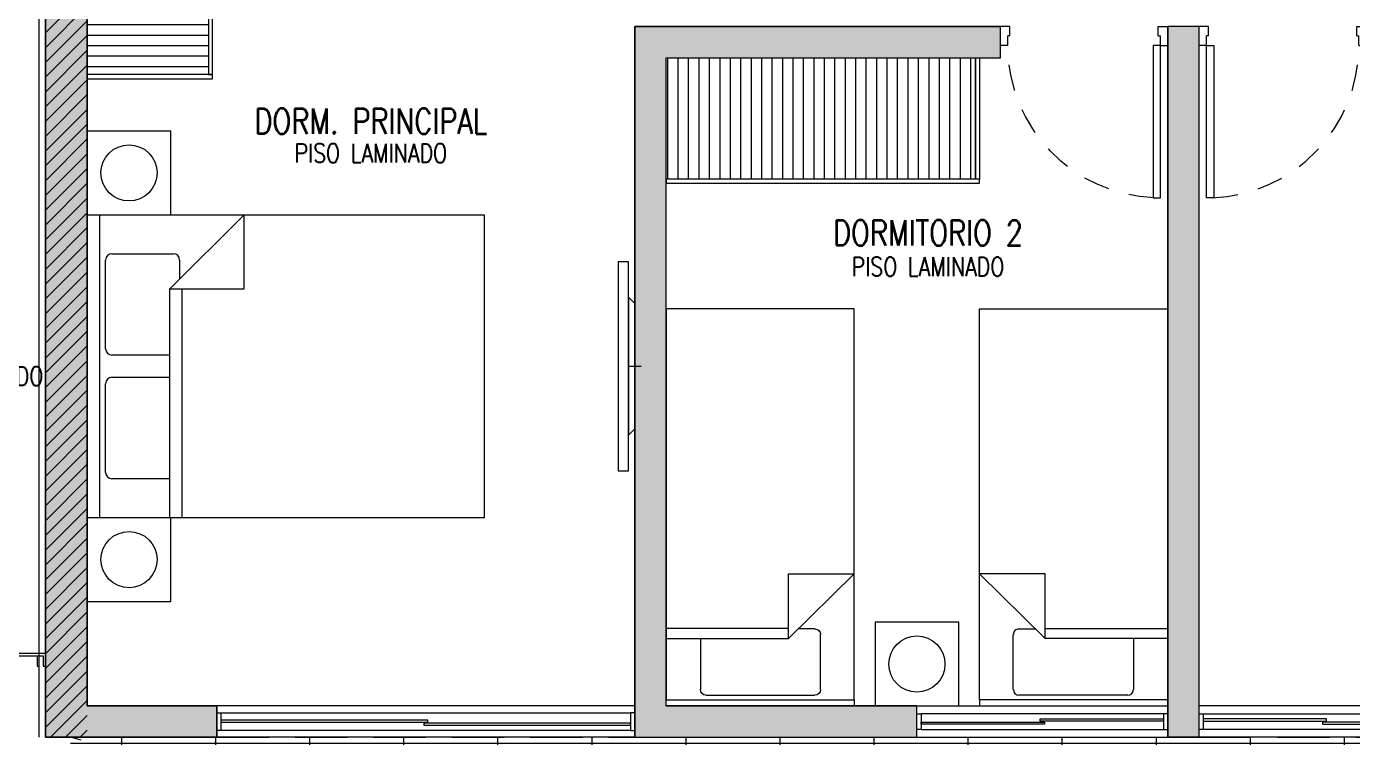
# Model space of a CAD drawing. Header units: millimetres. Extents: x 3738 to 3833, y 1327 to 1657.
# Drawn here: x 3795.41 to 3801.76, y 1482.21 to 1485.61 of the extents above; entities that cross this region are included whole.
import ezdxf
from ezdxf.enums import TextEntityAlignment as Align
from ezdxf.xclip import XClip

# ---------------------------------------------------------------- set-up
doc = ezdxf.new("R2010")
doc.units = ezdxf.units.MM
doc.header["$XCLIPFRAME"] = 2
for name, pattern in [('ACAD_ISO07W100', [3, 0, -3]), ('HIDDEN2', [0.1875, 0.125, -0.0625]), ('X-REF_DP_Arquitectura$0$HIDDEN', [0.375, 0.25, -0.125])]:
    doc.linetypes.add(name, pattern=pattern)
doc.layers.get('0').update_dxf_attribs({"color": 251, "lineweight": 9})
for name, color, linetype, lineweight in [('A-HATCH', 251, 'Continuous', 13), ('A-MOBILIARIO', 251, 'Continuous', 13), ('A-MURO BAJO', 251, 'Continuous', 13), ('A-MUROS', 251, 'Continuous', 13), ('A-PROYECCIONES', 251, 'HIDDEN2', 13), ('A-TEXTO-ACABADO PISO', 251, 'Continuous', 13), ('A-TEXTO-AMBIENTE', 251, 'Continuous', 13), ('A_20_Estructuras', 251, 'Continuous', 13), ('A_50_TextoAmbiente', 251, 'Continuous', 13), ('A_50_Vigas', 251, 'X-REF_DP_Arquitectura$0$HIDDEN', 13), ('A_60_HatchEstructuras', 251, 'Continuous', 13), ('DLP_MOBILIARIO FIJO', 251, 'Continuous', 13), ('MURO CF 120', 251, 'Continuous', 13), ('MURO CF 60', 251, 'Continuous', 13)]:
    doc.layers.add(name, color=color, linetype=linetype, lineweight=lineweight)
doc.styles.add('ROMANS', font='romans.shx', dxfattribs={"width": 0.8})

# ---------------------------------------------------------------- blocks, each defined once
blk = doc.blocks.new('A$C9f73720c')
at = {"layer": 'A-PROYECCIONES'}
blk.add_line((13.5078, 99.7161), (19.6076, 111.0576, 0), dxfattribs=at)
blk = doc.blocks.new('ESTRUC_P1')
at = {"layer": 'A_60_HatchEstructuras'}
h = blk.add_hatch(color=256, dxfattribs=at)
h.dxf.hatch_style = 1
h.paths.add_polyline_path([(25.5, -7.525), (24.15, -7.525), (24.15, -7.675), (25.35, -7.675), (25.35, -10.025), (23.15, -10.025), (23.15, -9.475), (22.7, -9.475), (22.7, -9.625), (23, -9.625), (23, -10.175), (25.35, -10.175), (25.35, -12.825), (22.7, -12.825), (22.7, -12.975), (25.5, -12.975)])
h.paths.add_polyline_path([(25.88, -9.1), (25.68, -9.1), (25.68, -13.375), (26.5, -13.375), (26.5, -13.225), (25.88, -13.225)])
h = blk.add_hatch(color=256, dxfattribs=at)
h.dxf.hatch_style = 1
h.paths.add_polyline_path([(28.65, -10.125), (30.25, -10.125), (30.25, -9.975), (28.5, -9.975), (28.5, -13.375), (29.85, -13.375), (29.85, -13.225), (28.65, -13.225)])
h.paths.add_polyline_path([(31.2, -9.975), (31.05, -9.975), (31.05, -13.375), (31.2, -13.375)])
h.paths.add_polyline_path([(33.75, -9.975), (32, -9.975), (32, -10.125), (33.6, -10.125), (33.6, -13.225), (32.4, -13.225), (32.4, -13.375), (33.75, -13.375)])
at = {"layer": 'A_20_Estructuras'}
for points in [[(25.88, -9.1), (25.68, -9.1), (25.68, -13.375), (26.5, -13.375), (26.5, -13.225), (25.88, -13.225)], [(28.65, -10.125), (30.25, -10.125), (30.25, -9.975), (28.5, -9.975), (28.5, -13.375), (29.85, -13.375), (29.85, -13.225), (28.65, -13.225)], [(31.2, -9.975), (31.05, -9.975), (31.05, -13.375), (31.2, -13.375)]]:
    blk.add_lwpolyline(points, close=True, dxfattribs=at)
at = {"layer": 'A_50_Vigas'}
for p, q in [((26.5, -13.375), (28.5, -13.375)), ((29.85, -13.375), (31.05, -13.375)), ((31.2, -13.375), (32.4, -13.375))]:
    blk.add_line(p, q, dxfattribs=at)
blk = doc.blocks.new('N.03')
at = {"color": 3, "elevation": 0}
blk.add_lwpolyline([(0.14, -0.01), (0.14, -0.06), (0.15, -0.06), (0.15, 0), (-0.05, 0), (-0.05, -0.01)], close=True, dxfattribs=at)
at = {"layer": 'A-MUROS'}
blk.add_line((0.15, -0.4), (0.15, 5.45), dxfattribs=at)
blk = doc.blocks.new('A$C4BFA03A9')
for points in [[(0.06, -0.5), (0.11, -0.5), (0.11, 0.5), (0.06, 0.5)], [(0.03, -0.3), (0.06, -0.33), (0.06, 0.33), (0.03, 0.3)]]:
    blk.add_lwpolyline(points, close=True)
at = {"layer": 'A-PROYECCIONES', "ltscale": 0.15}
blk.add_line((0.06, 0), (0, 0), dxfattribs=at)
blk = doc.blocks.new('*U259')
for p, q in [((0.01, 0.755), (0.01, 0.8)), ((0.1, 0.765), (0.055, 0.765)), ((0.055, 0.755), (0.055, 0.765)), ((0.1, 0.765), (0.1, 0.8)), ((0.055, 0.755), (0.01, 0.755)), ((0.055, 0.045), (0.01, 0.045)), ((0.01, 0.045), (0.01, 0)), ((0.055, 0.045), (0.055, 0.035)), ((0.1, 0.035), (0.055, 0.035)), ((0.1, 0.035), (0.1, 0))]:
    blk.add_line(p, q)
blk.add_lwpolyline([(0.83, 0.07), (0.83, 0.035), (0.1, 0.035), (0.1, 0.07)], close=True)
at = {"color": 7, "linetype": 'HIDDEN2'}
blk.add_arc((0.0996, 0.034), 0.731, 2.23015, 89.96723, dxfattribs=at)
blk = doc.blocks.new('VP.120')
at = {"layer": 'A-MURO BAJO'}
for p, q in [((0, 0), (1.2, 0)), ((0, -0.15), (1.2, -0.15))]:
    blk.add_line(p, q, dxfattribs=at)
at = {"layer": 'DLP_MOBILIARIO FIJO', "color": 251}
for p, q in [((0.02, -0.0375), (1.18, -0.0375)), ((1.18, -0.1125), (0.02, -0.1125))]:
    blk.add_line(p, q, dxfattribs=at)
at = {"layer": 'DLP_MOBILIARIO FIJO', "color": 6}
for points in [[(0, -0.1125), (0.02, -0.1125), (0.02, -0.0375), (0, -0.0375)], [(1.2, -0.1125), (1.18, -0.1125), (1.18, -0.0375), (1.2, -0.0375)]]:
    blk.add_lwpolyline(points, close=True, dxfattribs=at)
at = {"layer": 'DLP_MOBILIARIO FIJO', "elevation": 0}
for points in [[(0.61, -0.0625), (0.02, -0.0625), (0.02, -0.0725), (0.61, -0.0725)], [(0.59, -0.0875), (1.18, -0.0875), (1.18, -0.0775), (0.59, -0.0775)]]:
    blk.add_lwpolyline(points, close=True, dxfattribs=at)
blk = doc.blocks.new('1 PLAZA')
for p, q in [((-0.2592, -0.0513), (0.2619, -0.0513)), ((-0.2859, -0.3221), (-0.2859, -0.0781)), ((0.2887, -0.0781), (0.2887, -0.3415)), ((-0.45, -0.3221), (0.1356, -0.3221)), ((0.1356, -0.371), (-0.45, -0.371)), ((0.45, -0.6318), (0.1356, -0.3221)), ((0.1356, -0.3221), (0.1356, -0.6318)), ((0.2619, -0.3683), (0.1825, -0.3683)), ((0.1356, -0.6318), (0.45, -0.6318))]:
    blk.add_line(p, q)
at = {"extrusion": (4.49068e-08, -3.60286e-08, 1), "elevation": 0}
blk.add_lwpolyline([(-0.45, -0.0287), (0.45, -0.0287), (0.45, 0), (-0.45, 0)], close=True, dxfattribs=at)
blk.add_lwpolyline([(-0.45, -1.9), (-0.45, -0.0287), (0.45, -0.0287), (0.45, -1.9)], close=True)
for centre, start, end in [((-0.2592, -0.0781), 90, 180), ((0.2619, -0.0781), 0, 90), ((0.2619, -0.3415), 270, 0)]:
    blk.add_arc(centre, 0.0267, start, end)
blk = doc.blocks.new('VELADOR')
blk.add_lwpolyline([(0, 0.4), (0, 0), (0.4, 0), (0.4, 0.4)], close=True)
blk.add_circle((0.2, 0.2), 0.1344)
blk = doc.blocks.new('DPTO 75_1P')
at = {"layer": 'DLP_MOBILIARIO FIJO'}
h = blk.add_hatch(dxfattribs=at)
h.set_pattern_fill('_USER', color=8, scale=0.05, angle=450, pattern_type=0)
h.set_pattern_definition([(90, (6.42, -2.599994), (-0.05, 2e-17), [])])
h.paths.add_polyline_path([(7.9, -2.6), (6.42, -2.6), (6.42, -3.18), (7.9, -3.18)])
at = {"layer": 'A-MURO BAJO'}
for p, q in [((8.05, -5.7, 0), (10.05, -5.7, 0)), ((8.05, -5.85, 0), (10.05, -5.85, 0))]:
    blk.add_line(p, q, dxfattribs=at)
at = {"layer": 'A-MUROS'}
for p, q in [((5.35, -5.85, 0), (5.35, -2.45, 0)), ((5.35, -2.45, 0), (5.5, -2.45, 0)), ((5.5, -5.85, 0), (5.5, -2.45, 0)), ((6.3, -2.6, 0), (6.3, -2.45, 0)), ((8.05, -2.45, 0), (6.3, -2.45, 0)), ((8.05, -5.85, 0), (8.05, -2.45, 0)), ((7.9, -2.6, 0), (6.3, -2.6, 0)), ((7.9, -5.7, 0), (7.9, -2.6, 0)), ((6.7, -5.85, 0), (6.7, -5.7, 0)), ((7.9, -5.7, 0), (6.7, -5.7, 0)), ((10.05, -5.7, 0), (10.05, -5.85, 0)), ((5.35, -5.85, 0), (5.5, -5.85, 0)), ((8.05, -5.85, 0), (6.7, -5.85, 0)), ((10.05, -5.85, 0), (10.87, -5.85, 0))]:
    blk.add_line(p, q, dxfattribs=at)
at = {"layer": 'DLP_MOBILIARIO FIJO', "color": 251}
for p, q in [((10.03, -5.7325, 0), (8.07, -5.7325, 0)), ((8.07, -5.8175, 0), (10.03, -5.8175, 0))]:
    blk.add_line(p, q, dxfattribs=at)
at = {"layer": 'DLP_MOBILIARIO FIJO', "elevation": 0}
for points in [[(6.42, -2.6), (6.4, -2.6), (6.4, -3.18), (6.42, -3.18)], [(6.4, -3.2), (6.4, -3.18), (7.9, -3.18), (7.9, -3.2)], [(9.04, -5.7675), (10.03, -5.7675), (10.03, -5.7775), (9.04, -5.7775)], [(9.06, -5.7925), (8.07, -5.7925), (8.07, -5.7825), (9.06, -5.7825)]]:
    blk.add_lwpolyline(points, close=True, dxfattribs=at)
at = {"layer": 'DLP_MOBILIARIO FIJO', "color": 8, "elevation": 0}
blk.add_lwpolyline([(7.9, -2.6), (6.42, -2.6), (6.42, -3.18), (7.9, -3.18)], close=True, dxfattribs=at)
at = {"layer": 'DLP_MOBILIARIO FIJO', "color": 6, "elevation": 0}
for points in [[(8.05, -5.7325), (8.07, -5.7325), (8.07, -5.8175), (8.05, -5.8175)], [(10.05, -5.7325), (10.03, -5.7325), (10.03, -5.8175), (10.05, -5.8175)]]:
    blk.add_lwpolyline(points, close=True, dxfattribs=at)
at = {"xscale": -1, "rotation": 180}
blk.add_blockref('VP.120', (4.15, -5.85, 0), dxfattribs=at)
at = {"rotation": 180}
blk.add_blockref('VP.120', (6.7, -5.85, 0), dxfattribs=at)
at = {"layer": 'A-MOBILIARIO'}
for name, p, xscale, rotation in [('*U259', (5.35, -2.44, 0), -1.00000000000001, 90), ('A$C4BFA03A9', (8.02, -4.0751, 0), -1, 180)]:
    blk.add_blockref(name, p, dxfattribs=dict(at, xscale=xscale, rotation=rotation))
at = {"layer": 'A-MOBILIARIO', "rotation": 270}
blk.add_blockref('*U259', (5.5, -2.44, 0), dxfattribs=at)
at = {"layer": 'A-MOBILIARIO', "extrusion": (4.49068e-08, 3.60286e-08, -1), "zscale": -1.000000000000024, "rotation": 180}
for name, p in [('1 PLAZA', (-5.95, -5.7, 0)), ('VELADOR', (-6.5, -5.3, 0))]:
    blk.add_blockref(name, p, dxfattribs=at)
at = {"layer": 'A-MOBILIARIO', "extrusion": (4.49068e-08, -3.60286e-08, 1), "rotation": 180}
blk.add_blockref('1 PLAZA', (7.45, -5.7, 0), dxfattribs=at)
blk = doc.blocks.new('CAMA 2PLAZAS C_VELADOR')
for p, q in [((-1.8499, 0), (-0.3999, 0)), ((-1.8499, -0.06), (-1.8499, 0)), ((-0.3999, 0), (-0.3999, -0.06))]:
    blk.add_line(p, q)
at = {"linetype": 'Continuous'}
for p, q in [((-1.8499, -0.06), (-0.3999, -0.06)), ((-1.8499, -1.9), (-1.8499, -0.06)), ((-0.3999, -0.06), (-0.3999, -1.9)), ((-1.6633, -0.3958), (-1.6633, -0.1184)), ((-1.6327, -0.0878), (-1.2086, -0.0878)), ((-1.1779, -0.1184), (-1.1779, -0.3958)), ((-1.0719, -0.3958), (-1.0719, -0.1184)), ((-1.0413, -0.0878), (-0.6172, -0.0878)), ((-0.5866, -0.1184), (-0.5866, -0.4118)), ((-1.8499, -0.396), (-0.7546, -0.396)), ((-0.3999, -0.7507), (-0.7546, -0.396)), ((-0.7546, -0.396), (-0.7546, -0.7507)), ((-0.6172, -0.4424), (-0.7082, -0.4424)), ((-0.7546, -0.452), (-1.8499, -0.452)), ((-0.7546, -0.7507), (-0.3999, -0.7507)), ((-0.3999, -1.9), (-1.8499, -1.9))]:
    blk.add_line(p, q, dxfattribs=at)
for points in [[(-2.2499, -0.4), (-1.8499, -0.4), (-1.8499, 0), (-2.2499, 0)], [(-0.4, -0.4), (0, -0.4), (0, 0), (-0.4, 0)]]:
    blk.add_lwpolyline(points, close=True)
for centre in [(-2.0499, -0.2), (-0.2, -0.2)]:
    blk.add_circle(centre, 0.1344)
for centre, start, end in [((-1.6327, -0.1184), 90, 180), ((-1.2086, -0.1184), 0, 90), ((-1.0413, -0.1184), 90, 180), ((-0.6172, -0.1184), 0, 90), ((-0.6172, -0.4118), 270, 0)]:
    blk.add_arc(centre, 0.0306, start, end, dxfattribs=at)
blk = doc.blocks.new('JUNTA2')
at = {"layer": 'DLP_MOBILIARIO FIJO'}
h = blk.add_hatch(dxfattribs=at)
h.set_pattern_fill('_USER', color=8, scale=0.05, angle=180, pattern_type=0)
h.set_pattern_definition([(180, (-9816.035713, -3201.477795), (-6e-18, -0.05), [])])
h.paths.add_polyline_path([(0.28, -9.73), (0.28, -8.6), (0.86, -9.18), (0.86, -9.73)])
at = {"color": 3}
blk.add_lwpolyline([(0.07, -12.51), (0.07, -12.56), (0.08, -12.56), (0.08, -12.5), (-0.15, -12.5), (-0.15, -12.51)], close=True, dxfattribs=at)
at = {"layer": 'A-MUROS'}
blk.add_lwpolyline([(2.05, -8.6), (0.28, -8.6), (0.28, -12.75), (0.9, -12.75), (0.9, -12.9), (0.08, -12.9), (0.08, -7.05), (0.18, -7.05)], dxfattribs=at)
at = {"layer": 'DLP_MOBILIARIO FIJO', "color": 8, "elevation": 0}
blk.add_lwpolyline([(0.28, -9.73), (0.28, -8.6), (0.86, -9.18), (0.86, -9.73)], close=True, dxfattribs=at)
at = {"layer": 'DLP_MOBILIARIO FIJO', "elevation": 0}
for points in [[(0.88, -9.18), (0.86, -9.18), (0.86, -9.73), (0.88, -9.73)], [(0.88, -9.75), (0.88, -9.73), (0.28, -9.73), (0.28, -9.75)]]:
    blk.add_lwpolyline(points, close=True, dxfattribs=at)
at = {"layer": 'A-MOBILIARIO', "extrusion": (4.49068e-08, 3.60286e-08, 1), "rotation": 90}
blk.add_blockref('CAMA 2PLAZAS C_VELADOR', (0.28, -10.0002, 0), dxfattribs=at)
blk = doc.blocks.new('TF_P1')
blk.add_blockref('JUNTA2', (26.95, 10.575))
blk.add_blockref('N.03', (26.85, -1.925))
at = {"xscale": -1}
blk.add_blockref('DPTO 75_1P', (37.9, 3.525, 0), dxfattribs=at)
blk = doc.blocks.new('TEXTO AMBIENTES P1')
at = {"layer": 'A-TEXTO-ACABADO PISO', "char_height": 0.09, "attachment_point": 2, "rotation": 359.99998, "style": 'ROMANS'}
for s, insert in [('PISO LAMINADO', (27.2371, -10.5358)), ('PISO LAMINADO', (29.9029, -11.0788)), ('PISO CEMENTO PULIDO', (25.1197, -11.6026))]:
    blk.add_mtext_dynamic_manual_height_columns(s, width=1.20225, gutter_width=12.5, heights=[0], dxfattribs=dict(at, insert=insert))
at = {"layer": 'A-TEXTO-AMBIENTE', "style": 'ROMANS', "width": 0.8}
for s, p in [('DORM. PRINCIPAL', (27.2373, -10.4879)), ('DORMITORIO 2', (29.9027, -11.0219))]:
    blk.add_text(s, height=0.12, dxfattribs=at).set_placement(p, align=Align.CENTER)
blk = doc.blocks.new('TORRE F HATCH CORTAFUEGO')
at = {"layer": 'MURO CF 60'}
h = blk.add_hatch(dxfattribs=at)
h.set_pattern_fill('_USER', color=256, scale=0.05, angle=45, pattern_type=0)
h.set_pattern_definition([(45, (-21.67, -43.67528), (-0.03535534, 0.03535534), [])])
h.paths.add_polyline_path([(-21.6694, 9.0751), (-21.47, 9.0751), (-21.47, 13.375), (-21.6694, 13.375)])
h.paths.add_polyline_path([(-21.47, 6.175), (-21.6697, 6.175), (-21.6697, 0.475), (-21.47, 0.475)])

msp = doc.modelspace()

# ---------------------------------------------------------------- hatches: boundary and pattern name
at = {"layer": 'A-HATCH'}
h = msp.add_hatch(dxfattribs=at)
h.set_pattern_fill('_USER', color=256, scale=0.45, angle=0.00187, double=1, pattern_type=0)
h.set_pattern_definition([(0.0018682055, (8043728.7088, 1569050.2382), (-1.4672852e-05, 0.44999999976), []), (90.0018682055, (8043728.7088, 1569050.2382), (-0.44999999976, -1.4672852e-05), [])])
h.paths.add_polyline_path([(3808.022, 1478.9362), (3797.362, 1478.9362), (3797.362, 1479.1806), (3796.762, 1479.1806), (3796.762, 1478.9342), (3795.622, 1478.9362), (3795.622, 1482.2129), (3803.5721, 1482.2129), (3803.5721, 1482.4129), (3806.3721, 1482.4129), (3806.3721, 1481.7379), (3808.0222, 1481.7379)])

# ---------------------------------------------------------------- next in the draw order: block references
at = {"color": 7, "linetype": 'ACAD_ISO07W100', "ltscale": 5, "true_color": 0xffffff}
ref = msp.add_blockref('A$C9f73720c', (3908.2809, 1487.3354), dxfattribs=dict(at, rotation=102.6156181418625))
XClip(ref).set_block_clipping_path([(22.1542253106, 140.4101169162), (10.3600901397, 87.7136669306), (29.6608346476, 83.3939150368), (41.4549698184, 136.0903650224)])

# ---------------------------------------------------------------- next in the draw order: block references
at = {"color": 251}
msp.add_blockref('ESTRUC_P1', (3769.8221, 1495.5876), dxfattribs=at)

# ---------------------------------------------------------------- next in the draw order: block references
msp.add_blockref('TF_P1', (3768.4721, 1484.5379), dxfattribs=at)

# ---------------------------------------------------------------- next in the draw order: block references
at = {"layer": 'A_50_TextoAmbiente'}
msp.add_blockref('TEXTO AMBIENTES P1', (3769.8221, 1495.5879), dxfattribs=at)
at = {"layer": 'MURO CF 120', "color": 251}
msp.add_blockref('TORRE F HATCH CORTAFUEGO', (3817.1721, 1481.7379), dxfattribs=at)

doc.saveas('drawing.dxf')
